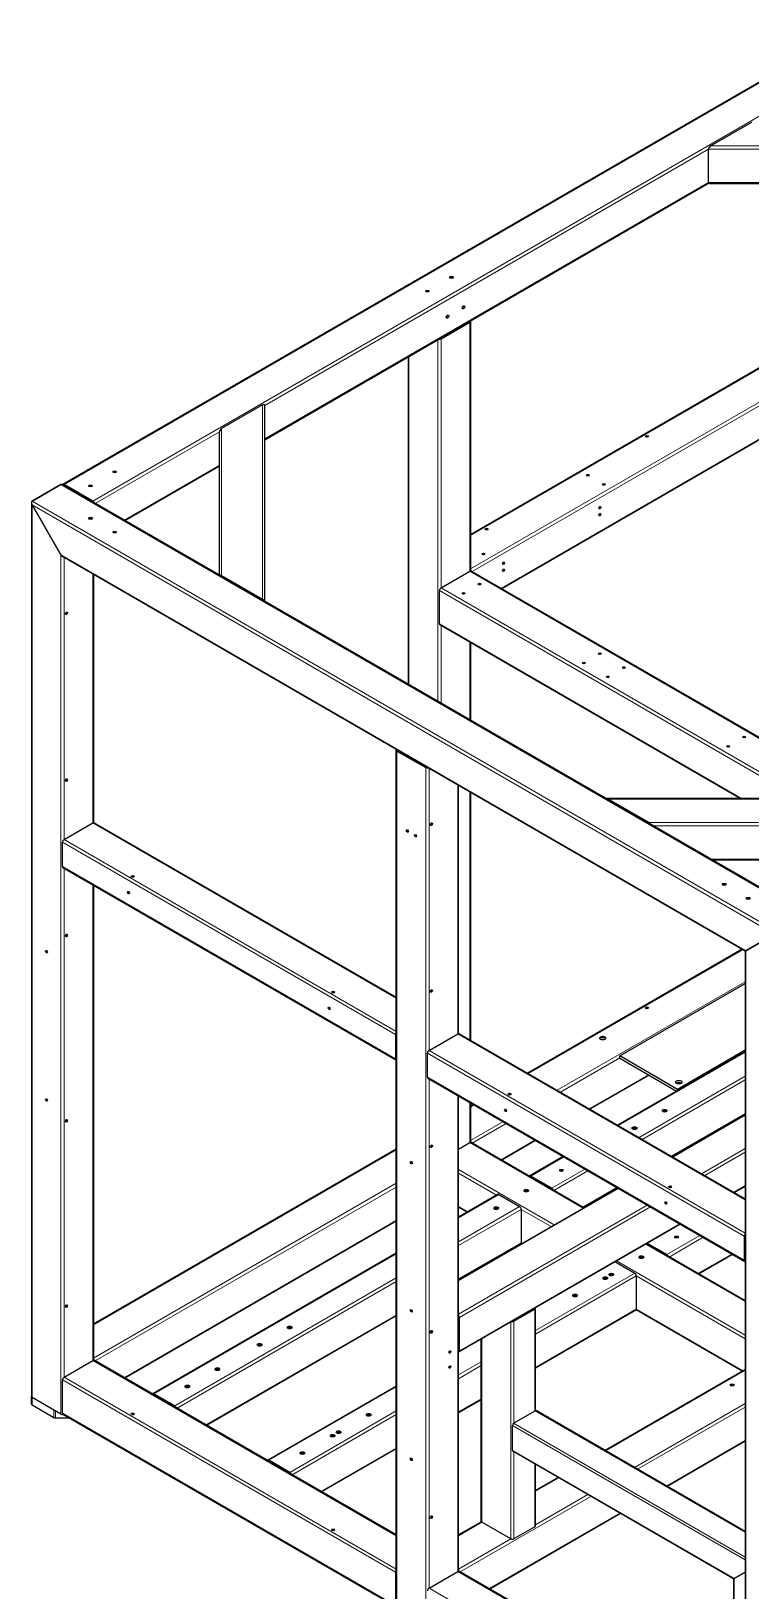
# Model space of a CAD drawing. Header units: inches. Extents: x -1146 to 175717, y 26430 to 31570.
# Drawn here: x 34812 to 35574, y 29902 to 31551 of the extents above; entities that cross this region are included whole.
import ezdxf

# ---------------------------------------------------------------- set-up
doc = ezdxf.new("R2010")
doc.units = ezdxf.units.IN
doc.header["$LTSCALE"] = 0.194989
doc.layers.add('可见 (ISO)', color=7, linetype='Continuous', lineweight=25)
doc.layers.add('可见窄的 (ISO)', color=7, linetype='Continuous', lineweight=18)

# ---------------------------------------------------------------- blocks, each defined once
blk = doc.blocks.new('蓝探科 NO.441·261006_105351·43497', base_point=(60025.9, 41328.7))
at = {"layer": '可见 (ISO)', "ltscale": 0.5}
for p, q in [((60059.3, 42755.8), (60888.7, 43234.6)), ((60787.8, 43138.3), (60744.6, 43113.4)), ((60742.2, 43074.7), (60742.2, 43110)), ((60272.8, 42802.9), (60742.4, 43074.1)), ((60743.2, 43073.7), (61101.2, 43073.7)), ((60459.3, 42909.5), (60489.9, 42927.1)), ((60888.7, 42932.4), (60490.6, 42702.5)), ((60490.6, 42928.1), (60490.6, 42664.3)), ((60424.7, 42890.6), (60424.7, 42544.2)), ((60921.7, 42875.3), (60523.5, 42645.4)), ((60270.4, 42839.6), (60227.2, 42814.6)), ((60272.8, 42632), (60272.8, 42839)), ((60224.8, 42659.7), (60224.8, 42811.3)), ((60124.7, 42717.4), (60224.8, 42775.2)), ((60057.1, 42755.6), (60026.6, 42738)), ((60026.6, 42738), (60057.1, 42755.6)), ((60847, 42300.4), (60058.8, 42755.5)), ((60091.1, 42738), (60060.5, 42755.6)), ((60025.9, 42736.5), (60025.9, 41791.5)), ((60057.1, 42681.2), (60026.6, 42734.1)), ((60026.6, 42734.1), (60057.1, 42681.2)), ((60781.1, 42262.4), (60058.8, 42679.4)), ((60091.8, 42660.4), (60091.8, 42398.2)), ((60459.3, 42646.4), (60489.9, 42664)), ((60834.2, 42466), (60491.1, 42664.1)), ((60227.2, 42659.4), (60270.4, 42634.5)), ((60457.6, 42608.2), (60457.6, 42643.5)), ((60775.9, 42423.6), (60458.1, 42607.1)), ((60490.6, 42588.3), (60490.6, 42506.2)), ((60411.9, 41568.6), (60411.9, 42474.9)), ((60412.7, 42473.9), (60443.2, 42456.3)), ((60477.8, 42175.3), (60477.8, 42437.5)), ((60490.6, 42430.1), (60490.6, 42168.2)), ((60993, 42423.6), (60635, 42423.6)), ((60636.4, 42423.1), (60679.6, 42398.2)), ((60060.5, 42380.4), (60091.1, 42398)), ((60092.3, 42398.1), (60411.9, 42213.6)), ((60058.8, 42352), (60058.8, 42377.4)), ((60059.3, 42350.9), (60411.5, 42147.6)), ((60881.7, 42358.6), (60746.3, 42358.6)), ((60091.8, 42332.1), (60091.8, 41830)), ((60812.3, 42280.4), (60781.8, 42262.8)), ((60781.8, 42262.8), (60812.3, 42280.4)), ((60777.8, 42264.3), (60551, 42133.3)), ((60781.1, 42262.4), (60781.8, 42262.8)), ((60781.8, 42262.8), (60781.1, 42262.4)), ((60781.1, 42262.4), (60781.1, 41355.5)), ((60648.5, 42151.6), (60781.1, 42228.1)), ((60411, 42174.1), (60411, 42148.7)), ((60446.6, 42157.5), (60477.1, 42175.1)), ((60478.3, 42175.2), (60781.1, 42000.5)), ((60444.9, 42129.1), (60444.9, 42154.5)), ((60781.1, 42156.4), (60646, 42078.4)), ((60648.5, 42149.1), (60648.5, 42151.6)), ((60709.6, 42116.3), (60648.5, 42151.6)), ((60648.5, 42149.1), (60708.5, 42114.5)), ((60781.1, 42157.6), (60709.6, 42116.3)), ((60445.4, 42128), (60780.6, 41934.5)), ((60679.4, 42131.3), (60616.9, 42095.3)), ((60709.6, 42115.2), (60709.6, 42116.3)), ((60477.8, 41607.1), (60477.8, 42109.2)), ((60490.6, 42101.9), (60490.6, 42060.2)), ((60493.6, 42100.2), (60490.6, 42098.4)), ((60781.1, 42090.1), (60703.4, 42045.3)), ((60703.7, 42045.1), (60781.1, 42089.8)), ((60411.9, 42053), (60091.8, 41868.2)), ((60477.8, 42053), (60489.9, 42060)), ((60610.4, 41991.2), (60491.1, 42060.1)), ((60559.4, 42062.1), (60523.5, 42041.4)), ((60588.6, 42045.3), (60553.2, 42024.8)), ((60576.4, 42012), (60554.4, 42024.7)), ((60477.8, 41914.7), (60646.3, 42012)), ((60519.2, 42005.2), (60477.8, 41981.3)), ((60520.4, 42005.1), (60542.5, 41992.4)), ((60646, 42012.1), (60610.1, 41991.4)), ((60769.6, 42007.1), (60781.1, 42013.7)), ((60486.8, 41986.5), (60477.8, 41991.7)), ((60544.2, 41989.4), (60544.2, 41954.2)), ((60411.9, 41977), (60124.7, 41811.1)), ((60478.3, 41838.9), (60712.2, 41973.9)), ((60543.7, 41953.1), (60477.8, 41915.1)), ((60544.5, 41953.2), (60544, 41953.4)), ((60781.1, 41892.7), (60676.3, 41953.2)), ((60698.2, 41941.7), (60677.2, 41953.8)), ((60780.1, 41961), (60780.1, 41935.6)), ((60411.9, 41943.3), (60154.3, 41794.6)), ((60767.8, 41941.8), (60731.8, 41921.1)), ((60643.3, 41934.2), (60664.2, 41922.1)), ((60665.9, 41919.1), (60665.9, 41883.9)), ((60411.9, 41877), (60211.3, 41761.1)), ((60478.8, 41840), (60478.8, 41875.3)), ((60536.5, 41871.4), (60558.6, 41884.1)), ((60559.3, 41776.7), (60559.3, 41885.1)), ((60665.4, 41882.8), (60559.3, 41821.5)), ((60777.8, 41818.5), (60665.8, 41883.1)), ((60501.9, 41659.7), (60501.9, 41852.5)), ((60060.5, 41812.1), (60091.1, 41829.7)), ((60411.9, 41645.3), (60092.3, 41829.9)), ((60781.1, 41820.3), (60632.7, 41734.7)), ((60058.8, 41773.9), (60058.8, 41809.2)), ((60025.9, 41783.7), (60025.9, 41791.5)), ((60049.6, 41777.2), (60026.6, 41790.5)), ((60057.1, 41772.9), (60026.6, 41790.5)), ((60177.6, 41781.7), (60155.5, 41794.5)), ((60411.9, 41802.7), (60276.1, 41724.3)), ((60501.9, 41788.3), (60477.8, 41774.5)), ((60026.6, 41782.7), (60049.6, 41769.4)), ((60411.5, 41569.5), (60059.3, 41772.8)), ((60536.1, 41763.4), (60559, 41776.6)), ((60781.1, 41649), (60559.9, 41776.7)), ((60051.3, 41769), (60065.9, 41769)), ((60534.8, 41734.7), (60534.8, 41761.1)), ((60781.1, 41744.3), (60698.6, 41696.6)), ((60299.4, 41711.4), (60277.3, 41724.2)), ((60411.9, 41736.4), (60333, 41690.8)), ((60768.9, 41598.9), (60535.2, 41733.9)), ((60559.3, 41654.8), (60559.3, 41720)), ((60583.2, 41706.1), (60559.3, 41692.3)), ((60502, 41659.3), (60477.8, 41645.3)), ((60533.1, 41641.1), (60502.6, 41658.8)), ((60649.1, 41668.1), (60510.8, 41588.2)), ((60558.6, 41653.9), (60536.5, 41641.1)), ((60411, 41605.9), (60411, 41570.6)), ((60446.6, 41589.2), (60477.1, 41606.8)), ((60781.1, 41432.2), (60478.3, 41606.9)), ((60769.5, 41599.2), (60781.1, 41605.9)), ((60781.1, 41605.9), (60769.5, 41599.2)), ((60769.5, 41599.2), (60768.9, 41598.9)), ((60768.9, 41598.9), (60769.5, 41599.2)), ((60768.9, 41598.9), (60768.9, 41505.4))]:
    blk.add_line(p, q, dxfattribs=at)
at = {"layer": '可见 (ISO)'}
for centre, major_axis, ratio, start_param, end_param in [((60744.6, 43111.4), (-2.13, -2.13), 0.517638, 4.234731, 5.805527), ((60744.6, 43076.1), (-2.13, -2.13), 0.517638, 5.805527, 6.760844), ((60470.4, 42973.2), (-1.99, 0), 0.57735, 3.833853, 5.590925), ((60444.9, 42958.5), (-1.99, 0), 0.57735, 3.833853, 5.590925), ((60481.8, 42943.5), (1, 1.73), 0.57735, 3.833853, 5.590925), ((60464.8, 42933.7), (1, 1.73), 0.57735, 3.833853, 5.590925), ((60488.2, 42928.1), (2.4, 0), 0.57735, 5.497787, 6.641505), ((60457.6, 42910.4), (2.4, 0), 0.57735, 4.354069, 5.497787), ((60270.4, 42837.6), (2.13, 2.13), 0.517638, 5.805527, 7.376323), ((60227.2, 42812.7), (-2.13, -2.13), 0.517638, 4.234731, 5.805527), ((60677.2, 42805), (-1.65, 0), 0.57735, 4.022614, 5.402164), ((60114, 42767.4), (-1.99, 0), 0.57735, 3.833853, 5.590925), ((60614.6, 42764), (-1.48, 0), 0.57735, 4.182477, 5.242301), ((60058.8, 42752.7), (-1.7, 2.94), 0.57735, 5.497787, 6.283185), ((60058.8, 42752.7), (-1.7, 2.94), 0.57735, 5.497787, 6.283185), ((60060.5, 42753.7), (-1.2, 2.08), 0.57735, 5.497787, 6.641505), ((60088.5, 42752.7), (-1.99, 0), 0.57735, 3.833853, 5.590925), ((60631.6, 42754.2), (-1.48, 0), 0.57735, 4.182477, 5.242301), ((60028.3, 42735.1), (-1.7, 2.94), 0.57735, 0, 1.570796), ((60028.3, 42735.1), (-1.7, 2.94), 0.57735, 0, 1.570796), ((60091.1, 42736), (-1.2, 2.08), 0.57735, 4.354069, 5.497787), ((60626.1, 42731.9), (0.74, 1.28), 0.57735, 4.182477, 5.242301), ((60088.5, 42718.4), (-1.99, 0), 0.57735, 3.833853, 5.590925), ((60626.1, 42724.5), (0.74, 1.28), 0.57735, 4.182477, 5.242301), ((60114, 42703.7), (-1.99, 0), 0.57735, 3.833853, 5.590925), ((60507.5, 42707), (-1.65, 0), 0.57735, 4.022614, 5.402164), ((60058.8, 42682.2), (1.7, -2.94), 0.57735, 4.712389, 5.497787), ((60058.8, 42682.2), (1.7, -2.94), 0.57735, 4.712389, 5.497787), ((60504.3, 42680.7), (-1.48, 0), 0.57735, 4.182477, 5.242301), ((60489.9, 42662.1), (1.2, 2.08), 0.57735, 0, 0.785398), ((60489.9, 42664), (-1.2, 2.08), 0.57735, 4.354069, 5.070709), ((60524.2, 42673.1), (0.74, 1.28), 0.57735, 4.182477, 5.242301), ((60524.2, 42665.7), (0.74, 1.28), 0.57735, 4.182477, 5.242301), ((60227.2, 42657.5), (-2.13, 2.13), 0.517638, 5.190047, 6.333765), ((60459.3, 42644.4), (1.2, 2.08), 0.57735, 0.785398, 2.356194), ((60500.1, 42648.8), (-1.48, 0), 0.57735, 4.182477, 5.242301), ((60270.4, 42632.5), (2.13, -2.13), 0.517638, 0.904737, 2.048455), ((60483.1, 42639), (-1.48, 0), 0.57735, 4.182477, 5.242301), ((60061.8, 42620.2), (0.82, 1.43), 0.57735, 4.022614, 5.402164), ((60459.3, 42609.2), (-1.2, -2.08), 0.57735, 5.497787, 6.283185), ((60610.4, 42565.6), (-1.48, 0), 0.57735, 4.182477, 5.242301), ((60627.3, 42575.4), (-1.48, 0), 0.57735, 4.182477, 5.242301), ((60652.8, 42560.7), (-1.48, 0), 0.57735, 4.182477, 5.242301), ((60635.8, 42550.9), (-1.48, 0), 0.57735, 4.182477, 5.242301), ((60780.1, 42487.2), (-1.48, 0), 0.57735, 4.182477, 5.242301), ((60414.3, 42474.9), (-2.4, 0), 0.57735, 5.924866, 7.068583), ((60763.1, 42477.4), (-1.48, 0), 0.57735, 4.182477, 5.242301), ((60444.9, 42457.3), (2.4, 0), 0.57735, 3.926991, 5.070709), ((60061.8, 42443.8), (0.82, 1.43), 0.57735, 4.022614, 5.402164), ((60636.4, 42421.2), (-2.13, 2.13), 0.517638, 5.190047, 6.333765), ((60091.1, 42396.1), (1.2, 2.08), 0.57735, 0, 0.785398), ((60447.9, 42397.3), (0.82, 1.43), 0.57735, 4.022614, 5.402164), ((60679.6, 42396.2), (2.13, -2.13), 0.517638, 0.904737, 2.048455), ((60060.5, 42378.4), (1.2, 2.08), 0.57735, 0.785398, 2.356194), ((60425, 42389.9), (0.74, -1.28), 0.57735, 4.182477, 5.242301), ((60433.4, 42385), (0.74, -1.28), 0.57735, 4.182477, 5.242301), ((60060.5, 42352.9), (-1.2, -2.08), 0.57735, 5.497787, 6.283185), ((60133.1, 42340), (-1.65, 0), 0.57735, 4.022614, 5.402164), ((60758.9, 42331.4), (-1.99, 0), 0.57735, 3.833853, 5.590925), ((60130.1, 42325), (0.74, -1.28), 0.57735, 4.182477, 5.242301), ((60784.3, 42316.7), (-1.99, 0), 0.57735, 3.833853, 5.590925), ((60061.8, 42279.7), (0.82, 1.43), 0.57735, 4.022614, 5.402164), ((60043.1, 42262.6), (0.74, -1.28), 0.57735, 4.182477, 5.242301), ((60345.2, 42217.5), (-1.65, 0), 0.57735, 4.022614, 5.402164), ((60447.9, 42220.9), (0.82, 1.43), 0.57735, 4.022614, 5.402164), ((60342.2, 42202.5), (0.74, -1.28), 0.57735, 4.182477, 5.242301), ((60677.2, 42201), (-1.65, 0), 0.57735, 4.022614, 5.402164), ((60412.7, 42175.1), (-1.2, -2.08), 0.57735, 4.354069, 5.497787), ((60477.1, 42173.2), (1.2, 2.08), 0.57735, 0, 0.785398), ((60630.3, 42169), (-3.3, 0), 0.57735, 3.537553, 5.887225), ((60446.6, 42155.5), (1.2, 2.08), 0.57735, 0.785398, 2.356194), ((60412.7, 42149.6), (-1.2, -2.08), 0.57735, 5.497787, 6.641505), ((60446.6, 42130), (-1.2, -2.08), 0.57735, 5.497787, 6.283185), ((60710.9, 42121.5), (-3.3, 0), 0.57735, 3.839772, 5.585006), ((60043.1, 42105.8), (0.74, -1.28), 0.57735, 4.182477, 5.242301), ((60531.9, 42109.7), (-1.65, 0), 0.57735, 4.022614, 5.402164), ((60061.8, 42083.7), (0.82, 1.43), 0.57735, 4.022614, 5.402164), ((60528.9, 42094.8), (0.74, -1.28), 0.57735, 4.182477, 5.242301), ((60695.8, 42092.2), (-2.51, 0), 0.57735, 3.672741, 5.752037), ((60664, 42073.8), (-2.51, 0), 0.57735, 3.672741, 5.752037), ((60447.9, 42056.8), (0.82, 1.43), 0.57735, 4.022614, 5.402164), ((60489.9, 42058), (1.2, 2.08), 0.57735, 0, 0.785398), ((60489.9, 42060), (-1.2, 2.08), 0.57735, 4.354069, 5.070709), ((60429.2, 42039.7), (0.74, -1.28), 0.57735, 4.182477, 5.242301), ((60554.4, 42022.8), (-1.2, 2.08), 0.57735, 5.497787, 6.641505), ((60586.6, 42029.1), (-1.99, 0), 0.57735, 3.833853, 5.590925), ((60520.4, 42003.2), (-1.2, 2.08), 0.57735, 5.497787, 6.283185), ((60549.5, 42007.7), (-2.51, 0), 0.57735, 3.672741, 5.752037), ((60576.4, 42010), (-1.2, 2.08), 0.57735, 4.354069, 5.497787), ((60701.6, 42011.7), (-1.65, 0), 0.57735, 4.022614, 5.402164), ((60517.7, 41989.3), (-2.51, 0), 0.57735, 3.672741, 5.752037), ((60542.5, 41990.4), (1.2, -2.08), 0.57735, 0.785398, 2.356194), ((60698.6, 41996.8), (0.74, -1.28), 0.57735, 4.182477, 5.242301), ((60542.5, 41955.1), (1.2, -2.08), 0.57735, 0, 0.785398), ((60708.4, 41958.8), (-1.99, 0), 0.57735, 3.833853, 5.590925), ((60781.8, 41962), (-1.2, -2.08), 0.57735, 4.354069, 5.497787), ((60671.2, 41937.4), (-2.51, 0), 0.57735, 3.672741, 5.752037), ((60698.2, 41939.7), (-1.2, 2.08), 0.57735, 4.354069, 5.497787), ((60781.8, 41936.5), (-1.2, -2.08), 0.57735, 5.497787, 6.641505), ((60639.4, 41919), (-2.51, 0), 0.57735, 3.672741, 5.752037), ((60664.2, 41920.1), (1.2, -2.08), 0.57735, 0.785398, 2.356194), ((60633.1, 41915.3), (-2.51, 0), 0.57735, 3.672741, 5.752037), ((60061.8, 41887.8), (0.82, 1.43), 0.57735, 4.022614, 5.402164), ((60556.9, 41885.1), (2.4, 0), 0.57735, 5.497787, 6.641505), ((60601.2, 41897), (-2.51, 0), 0.57735, 3.672741, 5.752037), ((60429.2, 41882.9), (0.74, -1.28), 0.57735, 4.182477, 5.242301), ((60477.1, 41876.3), (-1.2, 2.08), 0.57735, 3.926991, 5.070709), ((60534.8, 41872.4), (2.4, 0), 0.57735, 4.354069, 5.497787), ((60664.2, 41884.8), (1.2, -2.08), 0.57735, 0, 0.785398), ((60299.2, 41863.2), (-2.51, 0), 0.57735, 3.672741, 5.752037), ((60447.9, 41860.8), (0.82, 1.43), 0.57735, 4.022614, 5.402164), ((60267.3, 41844.8), (-2.51, 0), 0.57735, 3.672741, 5.752037), ((60467.4, 41839.3), (0.74, 1.28), 0.57735, 4.182477, 5.242301), ((60477.1, 41841), (1.2, -2.08), 0.57735, 5.924866, 7.068583), ((60091.1, 41827.8), (1.2, 2.08), 0.57735, 0, 0.785398), ((60091.1, 41829.7), (-1.2, 2.08), 0.57735, 4.354069, 5.070709), ((60222.8, 41819.1), (-2.51, 0), 0.57735, 3.672741, 5.752037), ((60467.4, 41823.6), (0.74, 1.28), 0.57735, 4.182477, 5.242301), ((60060.5, 41810.1), (1.2, 2.08), 0.57735, 0.785398, 2.356194), ((60767.3, 41802.3), (-1.99, 0), 0.57735, 3.833853, 5.590925), ((60028.3, 41791.5), (-2.4, 0), 0.57735, 0, 0.785398), ((60028.3, 41791.5), (-2.4, 0), 0.57735, 0, 0.785398), ((60155.5, 41792.5), (-1.2, 2.08), 0.57735, 5.497787, 6.641505), ((60191, 41800.7), (-2.51, 0), 0.57735, 3.672741, 5.752037), ((60028.3, 41783.7), (-2.4, 0), 0.57735, 0, 0.785398), ((60058.8, 41773.9), (-2.4, 0), 0.57735, 0.785398, 1.929116), ((60060.5, 41774.9), (-1.2, -2.08), 0.57735, 5.497787, 6.283185), ((60133.1, 41771.7), (-1.65, 0), 0.57735, 4.022614, 5.402164), ((60177.6, 41779.8), (-1.2, 2.08), 0.57735, 4.354069, 5.497787), ((60382.7, 41770.8), (-2.51, 0), 0.57735, 3.672741, 5.752037), ((60559, 41775.1), (0.9, 1.56), 0.57735, 0, 0.785398), ((60051.3, 41770.4), (2.4, 0), 0.57735, 3.926991, 4.712389), ((60350.9, 41752.5), (-2.51, 0), 0.57735, 3.672741, 5.752037), ((60536.1, 41761.9), (0.9, 1.56), 0.57735, 0.785398, 2.356194), ((60344.6, 41748.8), (-2.51, 0), 0.57735, 3.672741, 5.752037), ((60277.3, 41722.2), (-1.2, 2.08), 0.57735, 5.497787, 6.641505), ((60312.7, 41730.4), (-2.51, 0), 0.57735, 3.672741, 5.752037), ((60429.2, 41726.1), (0.74, -1.28), 0.57735, 4.182477, 5.242301), ((60536.1, 41735.4), (-0.9, -1.56), 0.57735, 5.497787, 6.283185), ((60299.4, 41709.5), (-1.2, 2.08), 0.57735, 4.354069, 5.497787), ((60447.9, 41664.9), (0.82, 1.43), 0.57735, 4.022614, 5.402164), ((60504.3, 41659.7), (-2.4, 0), 0.57735, 0, 0.785398), ((60556.9, 41654.8), (2.4, 0), 0.57735, 5.497787, 6.283185), ((60345.2, 41649.2), (-1.65, 0), 0.57735, 4.022614, 5.402164), ((60534.8, 41642.1), (-2.4, 0), 0.57735, 0.785398, 2.356194), ((60412.7, 41606.8), (-1.2, -2.08), 0.57735, 4.354069, 5.497787), ((60477.1, 41604.9), (1.2, 2.08), 0.57735, 0, 0.785398), ((60477.1, 41606.8), (-1.2, 2.08), 0.57735, 4.354069, 5.070709), ((60446.6, 41587.2), (1.2, 2.08), 0.57735, 0.785398, 2.356194)]:
    blk.add_ellipse(centre, major_axis=major_axis, ratio=ratio, start_param=start_param, end_param=end_param, dxfattribs=at)
for centre, major_axis in [((60470.4, 42974.6), (1.99, 0)), ((60444.9, 42959.9), (1.99, 0)), ((60483.1, 42942.8), (-1, -1.73)), ((60466.1, 42933), (-1, -1.73)), ((60677.2, 42806.5), (-1.65, 0)), ((60114, 42768.9), (1.99, 0)), ((60614.6, 42765.4), (-1.48, 0)), ((60088.5, 42754.2), (1.99, 0)), ((60631.6, 42755.6), (-1.48, 0)), ((60627.3, 42731.1), (-0.74, -1.28)), ((60088.5, 42719.9), (1.99, 0)), ((60627.3, 42723.8), (-0.74, -1.28)), ((60114, 42705.2), (1.99, 0)), ((60507.5, 42708.5), (-1.65, 0)), ((60504.3, 42682.2), (-1.48, 0)), ((60525.5, 42672.4), (-0.74, -1.28)), ((60525.5, 42665), (-0.74, -1.28)), ((60500.1, 42650.3), (-1.48, 0)), ((60483.1, 42640.5), (-1.48, 0)), ((60063.1, 42619.4), (0.82, 1.43)), ((60627.3, 42576.8), (-1.48, 0)), ((60610.4, 42567), (-1.48, 0)), ((60652.8, 42562.1), (-1.48, 0)), ((60635.8, 42552.3), (-1.48, 0)), ((60763.1, 42478.8), (-1.48, 0)), ((60780.1, 42488.6), (-1.48, 0)), ((60063.1, 42443.1), (0.82, 1.43)), ((60449.1, 42396.5), (0.83, 1.43)), ((60423.7, 42389.2), (-0.74, 1.28)), ((60432.2, 42384.3), (-0.74, 1.28)), ((60133.1, 42341.4), (-1.65, 0)), ((60758.9, 42332.9), (1.99, 0)), ((60128.8, 42324.3), (-0.74, 1.28)), ((60784.3, 42318.2), (1.99, 0)), ((60063.1, 42279), (0.82, 1.43)), ((60041.8, 42261.8), (-0.74, 1.28)), ((60345.2, 42219), (-1.65, 0)), ((60449.1, 42220.2), (0.83, 1.43)), ((60341, 42201.8), (-0.74, 1.28)), ((60677.2, 42202.4), (-1.65, 0)), ((60630.3, 42170.5), (-3.3, 0)), ((60710.9, 42123.9), (3.3, 0)), ((60041.8, 42105.1), (-0.74, 1.28)), ((60531.9, 42111.2), (-1.65, 0)), ((60063.1, 42083), (0.82, 1.43)), ((60527.6, 42094), (-0.74, 1.28)), ((60695.8, 42093.7), (-2.51, 0)), ((60664, 42075.3), (-2.51, 0)), ((60449.1, 42056.1), (0.83, 1.43)), ((60427.9, 42038.9), (-0.74, 1.28)), ((60586.6, 42030.6), (-1.99, 0)), ((60549.5, 42009.2), (-2.51, 0)), ((60701.6, 42013.2), (-1.65, 0)), ((60517.7, 41990.8), (-2.51, 0)), ((60697.3, 41996.1), (-0.74, 1.28)), ((60708.4, 41960.3), (-1.99, 0)), ((60671.2, 41938.9), (-2.51, 0)), ((60639.4, 41920.5), (-2.51, 0)), ((60633.1, 41916.8), (-2.51, 0)), ((60063.1, 41887.1), (0.82, 1.43)), ((60601.2, 41898.4), (-2.51, 0)), ((60427.9, 41882.2), (-0.74, 1.28)), ((60299.2, 41864.6), (-2.51, 0)), ((60449.1, 41860.1), (0.83, 1.43)), ((60267.3, 41846.3), (-2.51, 0)), ((60468.7, 41838.6), (0.74, 1.28)), ((60222.8, 41820.5), (-2.51, 0)), ((60468.7, 41822.9), (0.74, 1.28)), ((60191, 41802.2), (-2.51, 0)), ((60767.3, 41803.8), (-1.99, 0)), ((60133.1, 41773.2), (-1.65, 0)), ((60382.7, 41772.3), (-2.51, 0)), ((60350.9, 41753.9), (-2.51, 0)), ((60344.6, 41750.2), (-2.51, 0)), ((60312.7, 41731.9), (-2.51, 0)), ((60427.9, 41725.4), (-0.74, 1.28)), ((60449.1, 41664.1), (0.83, 1.43)), ((60345.2, 41650.7), (-1.65, 0))]:
    blk.add_ellipse(centre, major_axis=major_axis, ratio=0.57735, dxfattribs=at)
at = {"layer": '可见窄的 (ISO)', "ltscale": 0.5}
for p, q in [((60060.5, 42755.6), (60889.9, 43234.5)), ((60091.1, 42738), (60920.5, 43216.9)), ((60272.8, 42839), (60742.2, 43110)), ((60742.2, 43110), (61102.2, 43110)), ((60744.6, 43113.4), (61099.8, 43113.4)), ((60272.8, 42803.7), (60742.2, 43074.7)), ((60742.2, 43074.7), (61102.2, 43074.7)), ((60489.9, 42927.1), (60489.9, 42664)), ((60889.9, 42932.2), (60490.6, 42701.7)), ((60455.9, 42908.7), (60455.9, 42526.2)), ((60459.3, 42646.4), (60459.3, 42909.5)), ((60920.5, 42914.6), (60490.6, 42666.4)), ((60922.2, 42911.7), (60492.3, 42663.5)), ((60425.4, 42891), (60425.4, 42543.8)), ((60922.2, 42876.4), (60522.8, 42645.8)), ((60270.4, 42634.5), (60270.4, 42839.6)), ((60093.5, 42735.5), (60224.8, 42811.3)), ((60227.2, 42659.4), (60227.2, 42814.6)), ((60124, 42717.8), (60224.8, 42776)), ((60846.2, 42300), (60057.1, 42755.6)), ((60815.7, 42282.4), (60026.6, 42738)), ((60026.6, 42734.1), (60026.6, 41790.5)), ((60812.3, 42280.4), (60026.6, 42734.1)), ((60057.1, 42681.2), (60057.1, 41772.9)), ((60781.8, 42262.8), (60057.1, 42681.2)), ((60060.5, 42678.4), (60060.5, 42380.4)), ((60091.1, 42660.8), (60091.1, 42398)), ((60833.5, 42465.6), (60489.9, 42664)), ((60812.3, 42442.6), (60459.3, 42646.4)), ((60838.4, 42423.6), (60457.6, 42643.5)), ((60777.3, 42423.6), (60457.6, 42608.2)), ((60459.3, 42524.2), (60459.3, 42606.4)), ((60489.9, 42588.8), (60489.9, 42506.6)), ((60412.7, 41567.6), (60412.7, 42473.9)), ((60443.2, 41550), (60443.2, 42456.3)), ((60446.6, 42157.5), (60446.6, 42455.5)), ((60477.1, 42175.1), (60477.1, 42437.9)), ((60489.9, 42430.5), (60489.9, 42168.6)), ((60991.6, 42423.1), (60636.4, 42423.1)), ((60091.1, 42398), (60411.9, 42212.7)), ((60948.4, 42398.2), (60679.6, 42398.2)), ((60411.9, 42177.5), (60060.5, 42380.4)), ((60944.6, 42394.9), (60683.4, 42394.9)), ((60058.8, 42377.4), (60411, 42174.1)), ((60058.8, 42352), (60411, 42148.7)), ((60060.5, 42350.2), (60060.5, 41812.1)), ((60883.5, 42359.6), (60744.5, 42359.6)), ((60091.1, 42332.5), (60091.1, 41829.7)), ((60778.5, 42263.9), (60551.7, 42132.9)), ((60781.8, 41354.5), (60781.8, 42262.8)), ((60781.1, 42230.1), (60582.2, 42115.3)), ((60477.1, 42175.1), (60781.1, 41999.6)), ((60444.9, 42154.5), (60780.1, 41961)), ((60781.1, 41964.4), (60446.6, 42157.5)), ((60648.5, 42149.6), (60585.6, 42113.3)), ((60781.1, 42155.6), (60646.7, 42078)), ((60444.9, 42129.1), (60780.1, 41935.6)), ((60446.6, 41589.2), (60446.6, 42127.3)), ((60678.7, 42131.8), (60616.2, 42095.7)), ((60781.1, 42130.1), (60668.8, 42065.3)), ((60781.1, 42126.2), (60672.2, 42063.3)), ((60477.1, 41606.8), (60477.1, 42109.6)), ((60489.9, 42102.3), (60489.9, 42060)), ((60494.3, 42099.8), (60490.6, 42097.6)), ((60781.1, 42090.9), (60702.7, 42045.7)), ((60704.4, 42044.7), (60781.1, 42089)), ((60524.8, 42082.1), (60490.6, 42062.4)), ((60528.2, 42080.2), (60492.3, 42059.4)), ((60411.9, 42052.2), (60091.8, 41867.4)), ((60609.7, 41990.8), (60489.9, 42060)), ((60558.7, 42062.5), (60522.8, 42041.8)), ((60734.9, 42027.1), (60781.1, 42053.7)), ((60589.3, 42044.9), (60554.4, 42024.7)), ((60738.3, 42025.1), (60781.1, 42049.8)), ((60579.1, 41973.2), (60477.8, 42031.7)), ((60518, 42004.5), (60477.8, 42027.7)), ((60611.4, 42032.1), (60576.4, 42012)), ((60614.7, 42030.2), (60578.8, 42009.4)), ((60411.9, 42017), (60091.8, 41832.1)), ((60411.9, 42013), (60093.5, 41829.2)), ((60477.8, 41913.9), (60647, 42011.6)), ((60520.4, 42005.1), (60477.8, 41980.5)), ((60645.3, 42012.5), (60609.4, 41991.8)), ((60768.9, 42007.5), (60781.1, 42014.5)), ((60477.8, 41878.6), (60677.5, 41993.9)), ((60487.5, 41986.9), (60477.8, 41992.5)), ((60542.5, 41992.4), (60477.8, 41955.1)), ((60544.2, 41989.4), (60477.8, 41951.1)), ((60478.8, 41875.3), (60680.9, 41992)), ((60575.7, 41971.2), (60544.2, 41989.4)), ((60411.9, 41977.8), (60124, 41811.5)), ((60478.8, 41840), (60711.5, 41974.3)), ((60544.2, 41954.2), (60477.8, 41915.9)), ((60545.2, 41953.6), (60544.2, 41954.2)), ((60781.1, 41891.9), (60675.6, 41952.8)), ((60733.1, 41961.8), (60698.2, 41941.7)), ((60736.5, 41959.9), (60700.6, 41939.1)), ((60411.9, 41942.5), (60155.5, 41794.5)), ((60781.1, 41856.6), (60645, 41935.1)), ((60767.1, 41942.2), (60731.1, 41921.5)), ((60664.2, 41922.1), (60559.3, 41861.5)), ((60665.9, 41919.1), (60559.3, 41857.6)), ((60781.1, 41852.7), (60665.9, 41919.1)), ((60411.9, 41917), (60177.6, 41781.7)), ((60411.9, 41913.1), (60180, 41779.2)), ((60411.9, 41877.8), (60210.6, 41761.6)), ((60533.1, 41870.6), (60533.1, 41641.1)), ((60536.5, 41763.6), (60536.5, 41871.4)), ((60558.6, 41776.3), (60558.6, 41884.1)), ((60665.9, 41883.9), (60559.3, 41822.3)), ((60778.5, 41818.9), (60665.9, 41883.9)), ((60502.6, 41658.8), (60502.6, 41852.9)), ((60411.9, 41644.5), (60091.1, 41829.7)), ((60501.9, 41828.3), (60477.8, 41814.5)), ((60501.9, 41824.4), (60477.8, 41810.5)), ((60781.1, 41819.5), (60633.4, 41734.3)), ((60411, 41605.9), (60058.8, 41809.2)), ((60411.9, 41609.2), (60060.5, 41812.1)), ((60026.6, 41782.7), (60026.6, 41790.5)), ((60411.9, 41801.9), (60277.3, 41724.2)), ((60501.9, 41789.2), (60477.8, 41775.3)), ((60049.6, 41777.2), (60049.6, 41769.4)), ((60051.3, 41769), (60051.3, 41776.3)), ((60411, 41570.6), (60058.8, 41773.9)), ((60411.9, 41776.4), (60299.4, 41711.4)), ((60411.9, 41772.5), (60301.8, 41708.9)), ((60781.1, 41648.4), (60559, 41776.6)), ((60781.1, 41784.3), (60663.9, 41716.6)), ((60781.1, 41780.3), (60667.3, 41714.7)), ((60781.1, 41619), (60534.8, 41761.1)), ((60781.1, 41621.9), (60536.1, 41763.4)), ((60411.9, 41737.2), (60332.3, 41691.3)), ((60781.1, 41745.1), (60697.9, 41697)), ((60769.5, 41599.2), (60534.8, 41734.7)), ((60536.5, 41641.1), (60536.5, 41733.1)), ((60558.6, 41653.9), (60558.6, 41720.4)), ((60584, 41705.7), (60559.3, 41691.5)), ((60614.5, 41688.1), (60559.3, 41656.2)), ((60617.9, 41686.1), (60479.5, 41606.3)), ((60502.6, 41658.8), (60477.8, 41644.5)), ((60648.4, 41668.5), (60510.1, 41588.6)), ((60533.1, 41641.1), (60477.8, 41609.2)), ((60781.1, 41431.4), (60477.1, 41606.8)), ((60781.1, 41396.1), (60446.6, 41589.2)), ((60769.5, 41504.7), (60769.5, 41599.2))]:
    blk.add_line(p, q, dxfattribs=at)

msp = doc.modelspace()

# ---------------------------------------------------------------- block references
at = {"ltscale": 0.5}
msp.add_blockref('蓝探科 NO.441·261006_105351·43497', (34812.6, 29644.7), dxfattribs=at)

doc.saveas('drawing.dxf')
